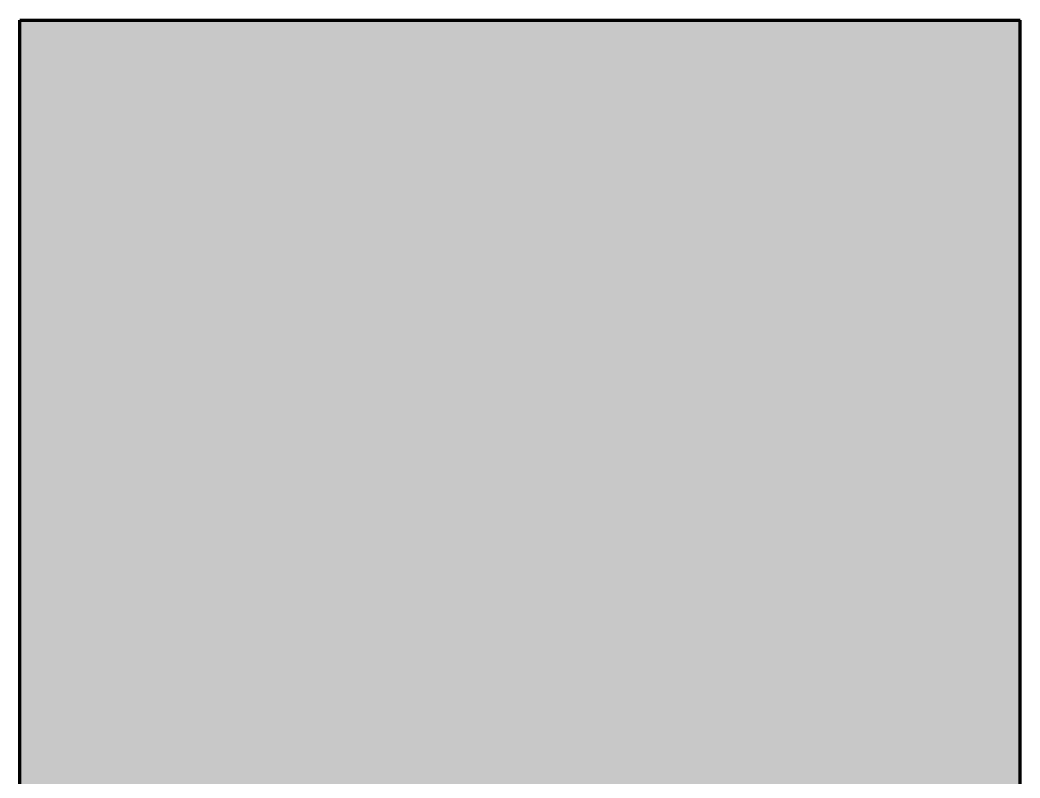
# Model space of a CAD drawing. Header units: millimetres. Extents: x 0 to 2208, y 0 to 420.
# Drawn here: x 1980.17 to 1986.57, y 286.95 to 291.8 of the extents above; entities that cross this region are included whole.
import ezdxf

# ---------------------------------------------------------------- set-up
doc = ezdxf.new("R2010")
doc.units = ezdxf.units.MM
doc.layers.add('01-VISIBLE', color=7, linetype='CONTINUOUS', lineweight=70)
doc.layers.add('13-GRAFICA', color=30, linetype='CONTINUOUS', lineweight=18)

msp = doc.modelspace()

# ---------------------------------------------------------------- hatches: boundary and pattern name
at = {"layer": '13-GRAFICA', "true_color": 0x202020}
h = msp.add_hatch(color=7, dxfattribs=at)
h.dxf.hatch_style = 1
h.paths.add_polyline_path([(1980.173, 282.4), (1980.273, 282.4), (1980.273, 283.2), (1980.173, 283.2), (1980.173, 291.8), (1982.673, 291.8), (1982.673, 283.1), (1982.673, 282.6), (1982.673, 249.8), (1980.173, 249.8)])
h = msp.add_hatch(color=7, dxfattribs=at)
h.dxf.hatch_style = 1
h.paths.add_polyline_path([(1984.073, 291.8), (1984.073, 283.1), (1983.973, 283.1), (1983.773, 283.4), (1983.573, 283.4), (1983.573, 283.5), (1983.173, 283.5), (1983.173, 283.4), (1982.973, 283.4), (1982.973, 283.3), (1982.673, 283.1), (1982.673, 291.8)])
h = msp.add_hatch(color=7, dxfattribs=at)
h.dxf.hatch_style = 1
h.paths.add_polyline_path([(1986.573, 291.8), (1986.573, 283.2), (1986.473, 283.2), (1986.473, 282.4), (1986.573, 282.4), (1986.573, 270.5), (1986.373, 270.5), (1986.373, 266.9), (1986.573, 266.9), (1986.573, 249.8), (1984.073, 249.8), (1984.073, 282.6), (1984.073, 283.1), (1984.073, 291.8)])

# ---------------------------------------------------------------- linework, layer by layer
at = {"layer": '01-VISIBLE'}
for p, q in [((1980.173, 283.5), (1980.173, 291.8)), ((1986.573, 283.5), (1986.573, 291.8))]:
    msp.add_line(p, q, dxfattribs=at)
msp.add_lwpolyline([(1980.173, 291.8), (1980.273, 291.8), (1980.373, 291.8), (1980.473, 291.8), (1980.573, 291.8), (1980.673, 291.8), (1980.773, 291.8), (1980.873, 291.8), (1980.973, 291.8), (1981.073, 291.8), (1981.173, 291.8), (1981.273, 291.8), (1981.373, 291.8), (1981.473, 291.8), (1981.573, 291.8), (1981.673, 291.8), (1981.773, 291.8), (1981.873, 291.8), (1981.973, 291.8), (1982.073, 291.8), (1982.173, 291.8), (1982.273, 291.8), (1982.373, 291.8), (1982.473, 291.8), (1982.573, 291.8), (1982.673, 291.8), (1982.773, 291.8), (1982.873, 291.8), (1982.973, 291.8), (1983.073, 291.8), (1983.173, 291.8), (1983.273, 291.8), (1983.373, 291.8), (1983.473, 291.8), (1983.573, 291.8), (1983.673, 291.8), (1983.773, 291.8), (1983.873, 291.8), (1983.973, 291.8), (1984.073, 291.8), (1984.173, 291.8), (1984.273, 291.8), (1984.373, 291.8), (1984.473, 291.8), (1984.573, 291.8), (1984.673, 291.8), (1984.773, 291.8), (1984.873, 291.8), (1984.973, 291.8), (1985.073, 291.8), (1985.173, 291.8), (1985.273, 291.8), (1985.373, 291.8), (1985.473, 291.8), (1985.573, 291.8), (1985.673, 291.8), (1985.773, 291.8), (1985.873, 291.8), (1985.973, 291.8), (1986.073, 291.8), (1986.173, 291.8), (1986.273, 291.8), (1986.373, 291.8), (1986.473, 291.8), (1986.573, 291.8)], dxfattribs=at)

doc.saveas('drawing.dxf')
